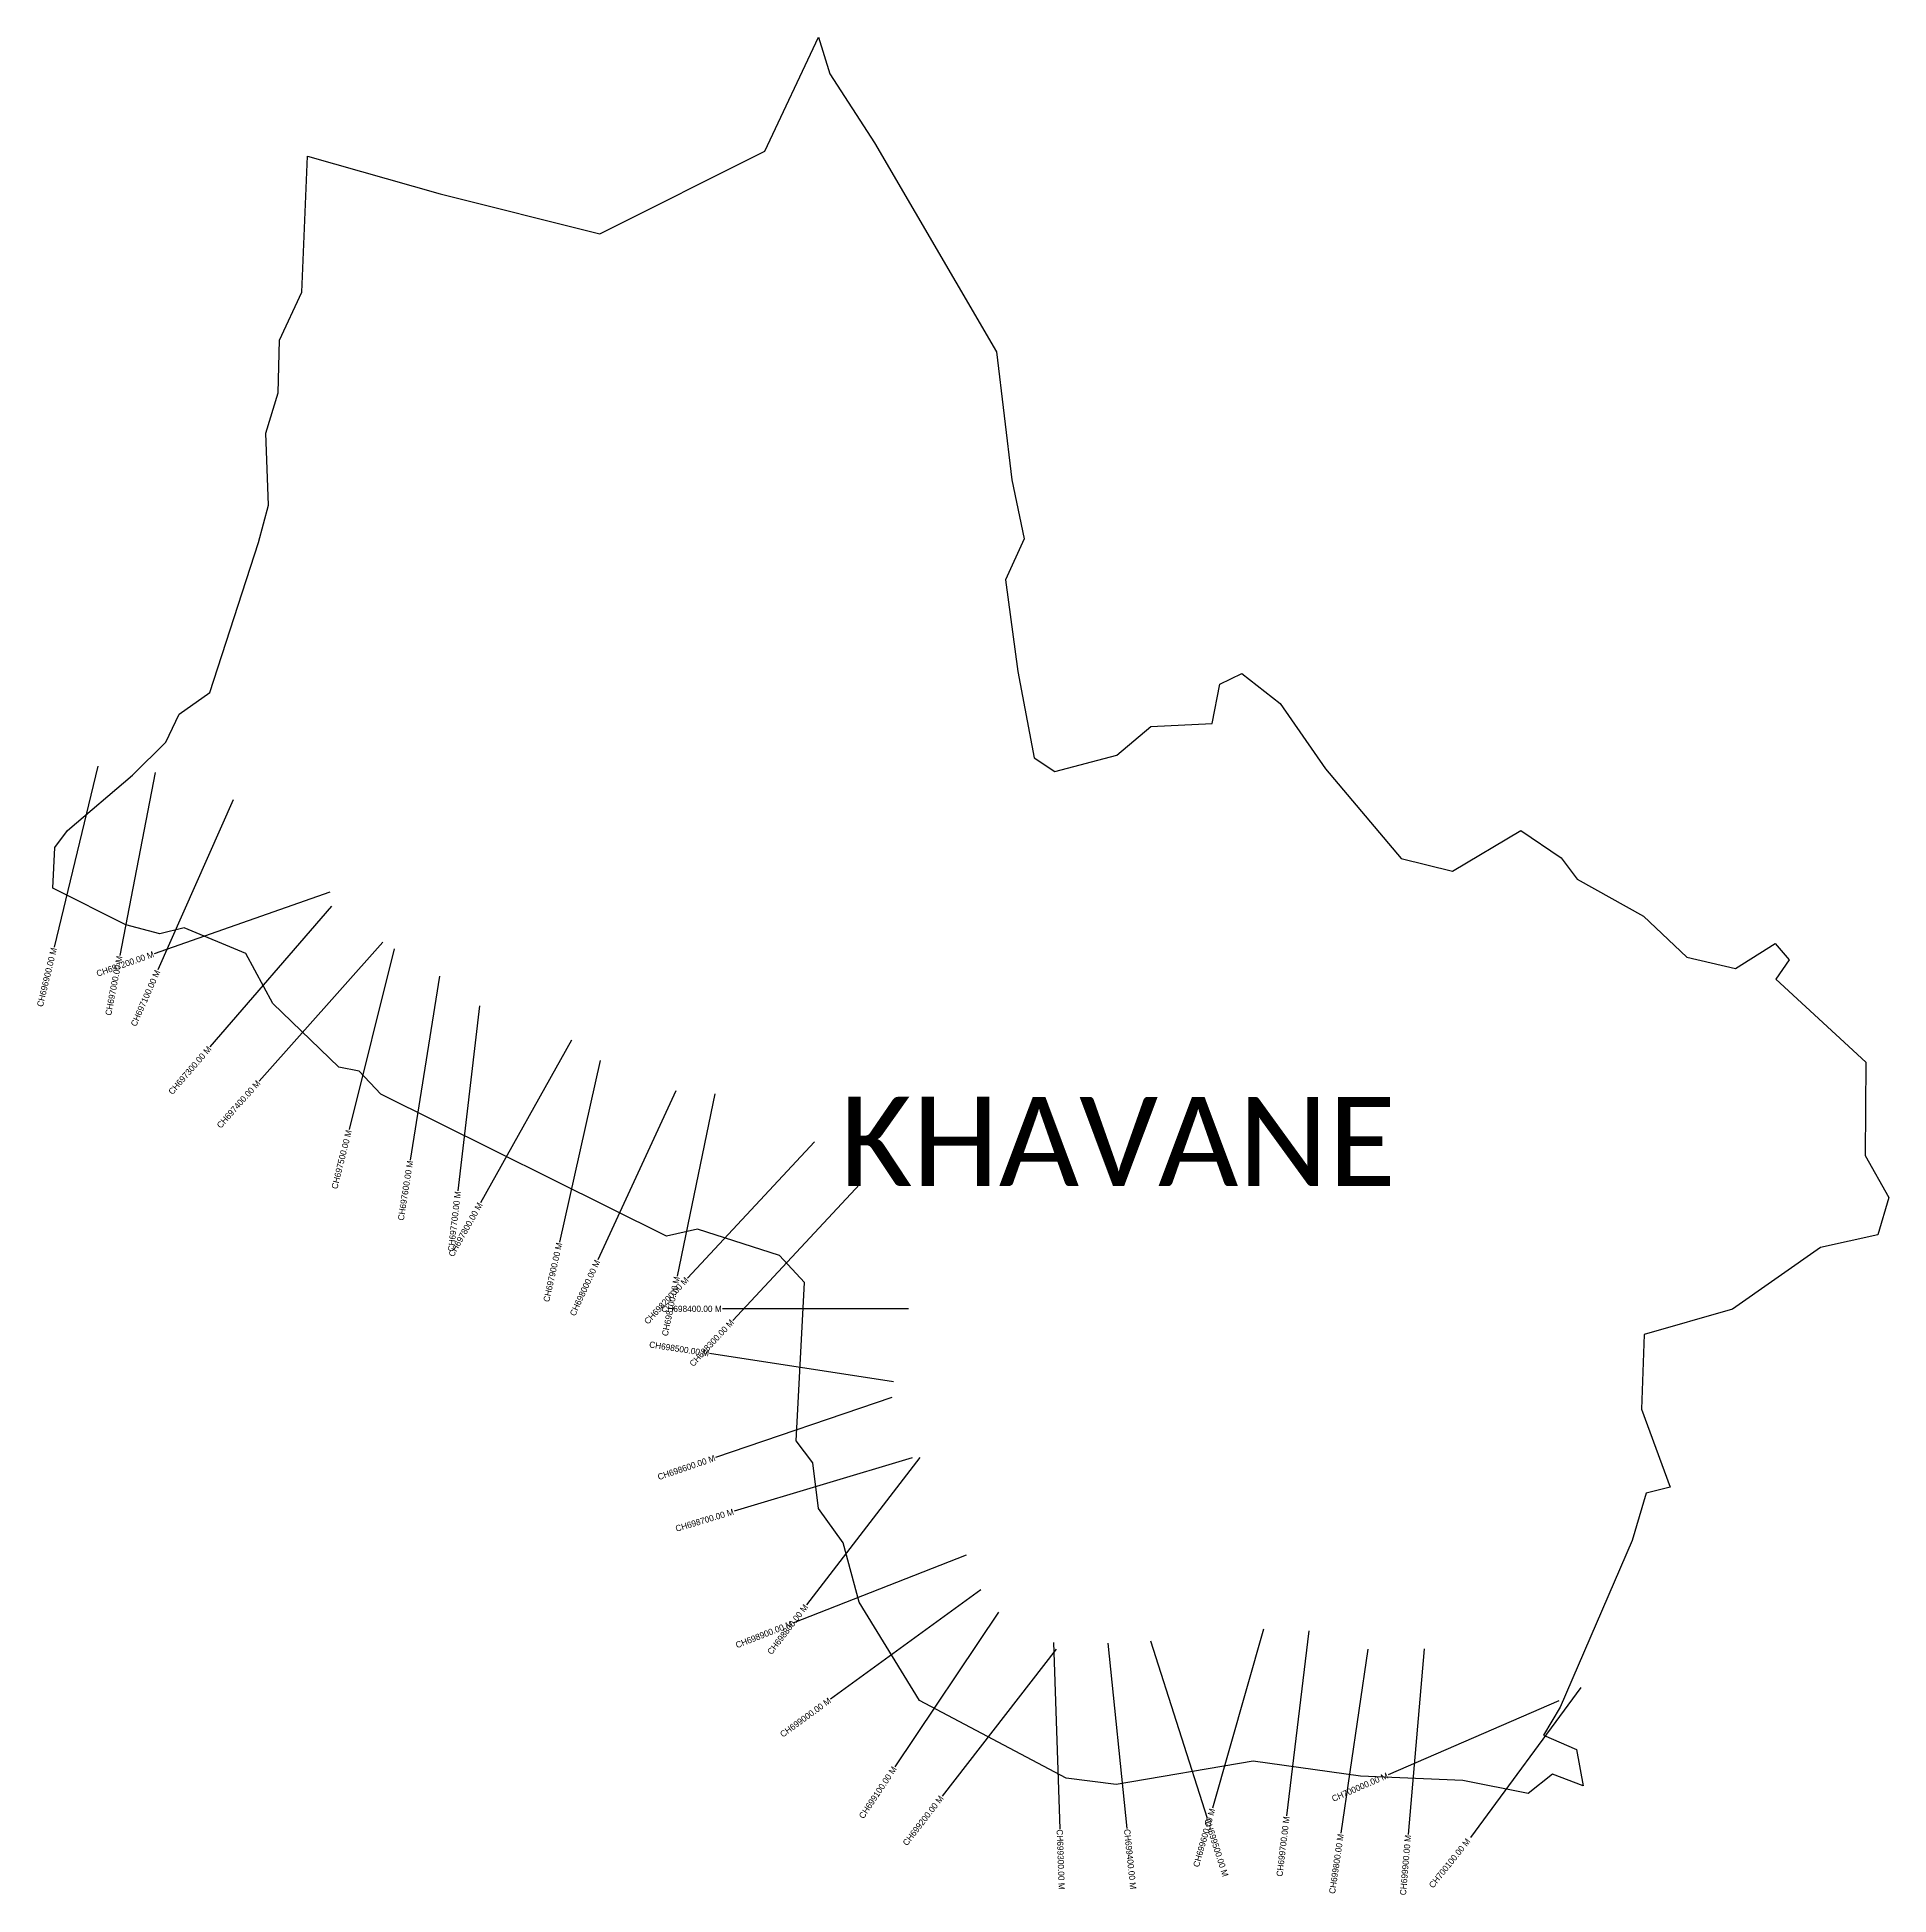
# Model space of a CAD drawing. Header units: metres. Extents: x 345433 to 348418, y 1759495 to 1762488.
import ezdxf
from ezdxf.enums import TextEntityAlignment as Align

# ---------------------------------------------------------------- set-up
doc = ezdxf.new("R2010")
doc.units = ezdxf.units.M
for name, color, linetype in [('CS', 134, 'Continuous'), ('CSMark', 6, 'Continuous'), ('village', 3, 'Continuous'), ('VILLAGE NAME', 250, 'Continuous')]:
    doc.layers.add(name, color=color, linetype=linetype)

msp = doc.modelspace()

# ---------------------------------------------------------------- linework, layer by layer
at = {"layer": 'CS'}
for p, q in [((345531.1, 1761313.5), (345460.8, 1761021.8)), ((345623.5, 1761303.1), (345566.6, 1761008.5)), ((345749.6, 1761259.5), (345628.2, 1760985.2)), ((345905.4, 1761110.4), (345622.2, 1761011.3)), ((345908.2, 1761088.1), (345712.1, 1760861)), ((345990.6, 1761029.9), (345791.2, 1760805.9)), ((346009.1, 1761019.1), (345936.3, 1760728)), ((346081.9, 1760975.1), (346034.9, 1760678.8)), ((346146.8, 1760927.2), (346111.8, 1760629.3)), ((346294.9, 1760871.8), (346148.3, 1760610.1)), ((346341, 1760839.2), (346275.5, 1760546.5)), ((346463, 1760790.3), (346337.3, 1760517.9)), ((346526, 1760785.5), (346465.1, 1760491.8)), ((346686.4, 1760708), (346481.7, 1760488.6)), ((346759.5, 1760639.8), (346554.8, 1760420.4)), ((346838.1, 1760439.1), (346538.1, 1760439.1)), ((346814.1, 1760321.3), (346517.6, 1760367)), ((346811.2, 1760296.2), (346527.2, 1760199.4)), ((346844.3, 1760198.8), (346556.9, 1760112.8)), ((346856.6, 1760199.7), (346673.7, 1759962)), ((346930.9, 1760042.1), (346651.6, 1759932.6)), ((346954.7, 1759986.5), (346712.2, 1759809.9)), ((346983, 1759950.4), (346816.2, 1759701)), ((347410.5, 1759923.1), (347328.3, 1759634.6)), ((347483.5, 1759920), (347447.7, 1759622.1)), ((347076, 1759890.9), (346892.2, 1759653.8)), ((347071.9, 1759901.2), (347081.9, 1759601.4)), ((347159.4, 1759900.2), (347190.3, 1759601.8)), ((347228, 1759904), (347319.4, 1759618.2)), ((347578.5, 1759890.8), (347535, 1759594)), ((347669.2, 1759891.2), (347643.4, 1759592.3)), ((347922.2, 1759828.7), (347743.9, 1759587.4)), ((347886.6, 1759807.5), (347611.3, 1759688.2))]:
    msp.add_line(p, q, dxfattribs=at)
at = {"layer": 'village', "color": 3, "true_color": 0x00ff00}
msp.add_polyline3d([(348418.5, 1760618.3, 0), (348400.5, 1760558.2, 0), (348308.3, 1760537.9, 0), (348166.2, 1760438.5, 0), (348023.8, 1760397.6, 0), (348019.5, 1760277.4, 0), (348065.9, 1760151.8, 0), (348027.4, 1760142, 0), (348004.6, 1760066, 0), (347888.7, 1759797, 0), (347861.7, 1759752.1, 0), (347914.9, 1759729, 0), (347925.8, 1759670.7, 0), (347876.3, 1759689.2, 0), (347837, 1759657.9, 0), (347731.8, 1759679.2, 0), (347566.5, 1759685.9, 0), (347393.9, 1759710.3, 0), (347172.7, 1759672.4, 0), (347092.3, 1759682.9, 0), (346856.1, 1759808.1, 0), (346758.5, 1759966.5, 0), (346733, 1760061.9, 0), (346692.9, 1760117.5, 0), (346684, 1760190.8, 0), (346657.2, 1760226.4, 0), (346670.4, 1760481.5, 0), (346630.3, 1760524.9, 0), (346498.1, 1760567.5, 0), (346448, 1760556.1, 0), (345987.3, 1760784.9, 0), (345952.6, 1760822, 0), (345920, 1760828.6, 0), (345813.4, 1760930.9, 0), (345769.9, 1761011.8, 0), (345670.3, 1761053, 0), (345631.1, 1761043.6, 0), (345576.3, 1761058, 0), (345458.7, 1761116.8, 0), (345461.9, 1761182.2, 0), (345482.2, 1761209.7, 0), (345587.4, 1761298.8, 0), (345641.2, 1761352.2, 0), (345662.7, 1761397.2, 0), (345712, 1761432.3, 0), (345790.4, 1761674.2, 0), (345806.4, 1761734.3, 0), (345802.3, 1761850.3, 0), (345821.8, 1761914.9, 0), (345824, 1762000.1, 0), (345860.3, 1762077.4, 0), (345869.5, 1762296.4, 0), (346083.4, 1762236, 0), (346340.6, 1762171.4, 0), (346606.6, 1762304.6, 0), (346692.8, 1762488.2, 0), (346711.3, 1762429.2, 0), (346783.3, 1762318.2, 0), (346980.1, 1761981.3, 0), (347004.8, 1761774.9, 0), (347024.8, 1761680, 0), (346994.6, 1761613.9, 0), (347014.3, 1761465.9, 0), (347040.6, 1761327.1, 0), (347073.8, 1761305, 0), (347173.9, 1761331.3, 0), (347228.8, 1761377.3, 0), (347327.6, 1761382.1, 0), (347340.2, 1761445.5, 0), (347375.4, 1761463.1, 0), (347437.5, 1761414.5, 0), (347510.3, 1761309.1, 0), (347632.5, 1761164.8, 0), (347715.3, 1761144.5, 0), (347825.3, 1761209.7, 0), (347890, 1761165.7, 0), (347916, 1761131.2, 0), (348023, 1761071.7, 0), (348092.8, 1761005.6, 0), (348171, 1760987.7, 0), (348235.2, 1761027.7, 0), (348257.6, 1761001.2, 0), (348236.2, 1760970.4, 0), (348381.1, 1760836.6, 0), (348380.3, 1760686.1, 0)], close=True, dxfattribs=at)

# ---------------------------------------------------------------- texts
at = {"layer": 'CSMark'}
for s, rotation, p in [('CH696900.00 M', 76.4546, (345460.6, 1761020.8)), ('CH697200.00 M', 19.2864, (345621.3, 1761011)), ('CH697000.00 M', 79.0674, (345566.4, 1761007.6)), ('CH697100.00 M', 66.1275, (345627.8, 1760984.2)), ('CH697300.00 M', 49.1984, (345711.5, 1760860.3)), ('CH697400.00 M', 48.3252, (345790.5, 1760805.1)), ('CH697500.00 M', 75.9701, (345936.1, 1760727)), ('CH697600.00 M', 80.9947, (346034.8, 1760677.8)), ('CH697700.00 M', 83.2898, (346111.7, 1760628.3)), ('CH697800.00 M', 60.7349, (346147.8, 1760609.2)), ('CH697900.00 M', 77.3871, (346275.3, 1760545.5)), ('CH698000.00 M', 65.2273, (346336.9, 1760517)), ('CH698200.00 M', 46.9835, (346481, 1760487.9)), ('CH698100.00 M', 78.2803, (346464.9, 1760490.8)), ('CH698300.00 M', 46.9835, (346554.1, 1760419.7)), ('CH698500.00 M', 351.239, (346516.6, 1760367.1)), ('CH698600.00 M', 18.8203, (346526.3, 1760199.1)), ('CH698700.00 M', 16.6733, (346556, 1760112.5)), ('CH698900.00 M', 21.4064, (346650.6, 1759932.2)), ('CH698800.00 M', 52.4131, (346673, 1759961.2)), ('CH699000.00 M', 36.0683, (346711.4, 1759809.3)), ('CH699100.00 M', 56.2151, (346815.7, 1759700.2)), ('CH700000.00 M', 23.4345, (347610.4, 1759687.8)), ('CH699200.00 M', 52.2076, (346891.5, 1759653)), ('CH699600.00 M', 74.1081, (347328.1, 1759633.6)), ('CH699700.00 M', 83.1464, (347447.6, 1759621.1)), ('CH699800.00 M', 81.6602, (347534.9, 1759593)), ('CH699900.00 M', 85.075, (347643.4, 1759591.3)), ('CH700100.00 M', 51.3029, (347740.8, 1759583.8))]:
    msp.add_text(s, height=10, rotation=rotation, dxfattribs=at).set_placement(p, align=Align.MIDDLE_RIGHT)
msp.add_text('CH698400.00 M', height=10, dxfattribs=at).set_placement((346537.1, 1760439.1), align=Align.MIDDLE_RIGHT)
for s, rotation, p in [('CH699500.00 M', 287.7271, (347319.7, 1759617.3)), ('CH699300.00 M', 271.9169, (347081.9, 1759600.4)), ('CH699400.00 M', 275.9147, (347190.4, 1759600.8))]:
    msp.add_text(s, height=10, rotation=rotation, dxfattribs=at).set_placement(p, align=Align.MIDDLE_LEFT)
at = {"layer": 'VILLAGE NAME', "insert": (346727.8, 1760780.8), "char_height": 143.7, "attachment_point": 1, "rotation": 359.9793}
msp.add_mtext_dynamic_manual_height_columns('{\\fCalibri|b0|i0|c0|p34;KHAVANE}', width=1418, gutter_width=718.5, heights=[0], dxfattribs=at)

doc.saveas('drawing.dxf')
